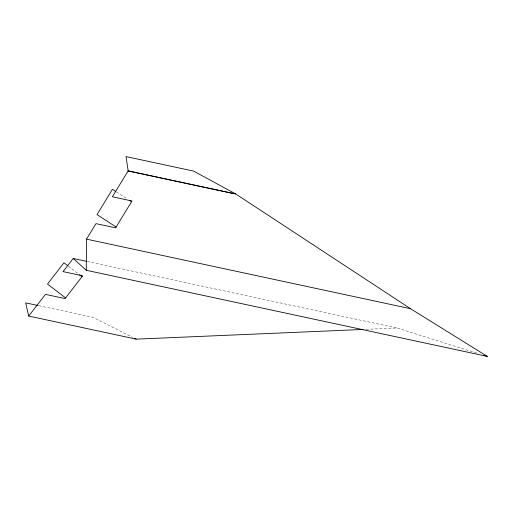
<?xml version="1.0" encoding="UTF-8"?>
<svg xmlns="http://www.w3.org/2000/svg" width="513" height="513" viewBox="0 0 513 513"><rect width="100%" height="100%" fill="white"/><g stroke="black" fill="none" stroke-linecap="round" stroke-linejoin="round"><path stroke-width="0.38" stroke-dasharray="2.56 1.92" d="M366.115 329.327L397.024 328.006L477.481 353.31M87.261 261.483L397.024 328.006M38.853 305.697L93.219 317.374L132.687 337.362M116.4 191.881L126.929 198.743M68.3 266.144L78.29 273.795"/><path stroke-width="0.77" d="M86.255 270.274L86.517 239.135L95.976 223.63L115.611 227.849L131.988 201L112.353 196.78L128.167 170.848L126.031 156.587L193.6 171.098L235.691 193.94L410.554 308.723L487.35 356.413L86.255 270.274L73.205 258.469L63.048 271.608L82.683 275.827L65.087 298.585L45.452 294.372L28.69 316.053L136.214 339.144L362.947 329.461M128.167 170.848L235.691 193.94M127.993 170.944L234.236 193.76M86.517 239.135L410.554 308.723M73.205 258.469L86.479 261.316M38.077 305.53L25.65 302.862L28.69 316.053M483.554 355.22L487.35 356.413M134.804 338.433L136.214 339.144M115.739 191.452L112.45 189.31L97.028 214.601L116.111 227.028M129.558 200.455L131.533 201.744M67.678 265.67L63.933 262.797L47.504 284.048L65.606 297.918M79.541 274.75L82.035 276.667"/></g></svg>
